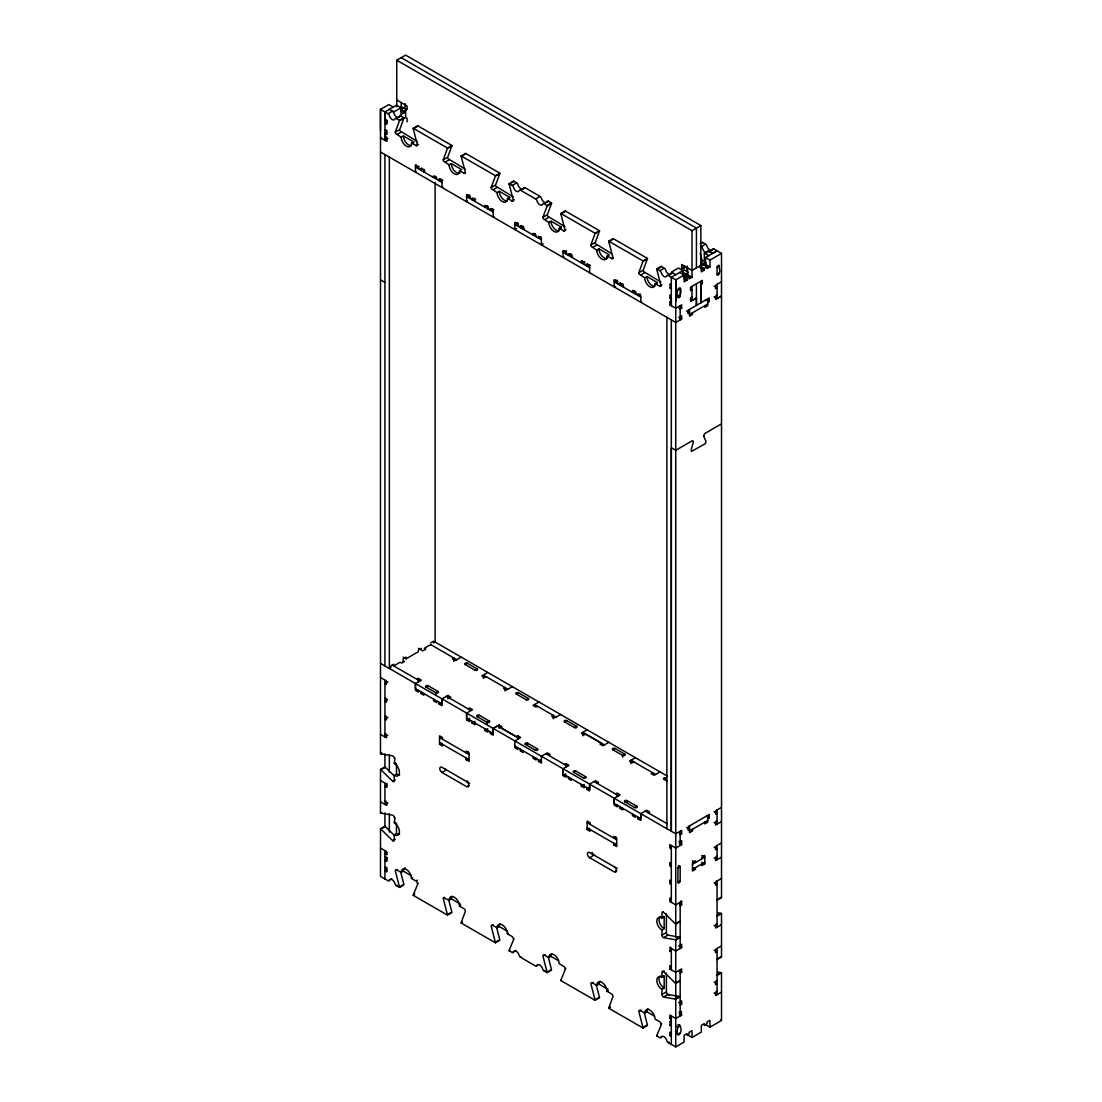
<?xml version="1.0" encoding="UTF-8"?>
<svg xmlns="http://www.w3.org/2000/svg" width="1102" height="1102" viewBox="0 0 1102 1102"><rect width="100%" height="100%" fill="white"/><g stroke="black" fill="none" stroke-linecap="round" stroke-linejoin="round"><path stroke-width="1.5" d="M387.876 138.632L384.929 140.34L384.929 133.246M416.914 679.273L418.388 678.433L421.336 680.127L415.44 683.543L415.44 688.654L442.012 703.999L442.012 698.875L447.908 695.472L450.87 697.18L449.382 698.034M435.855 694.48L435.855 692.772L438.252 691.615A1.57 0.909 0 0 1 436.075 692.882L425.827 686.959A1.57 0.909 0 0 1 428.223 685.816L438.073 691.491M468.088 708.82L469.562 707.966L472.51 709.674L466.614 713.09L466.614 718.201L493.186 733.546L493.186 728.422L497.608 725.874L519.262 738.368M487.029 724.028L487.029 722.32L489.426 721.163A1.57 0.909 0 0 1 487.249 722.43L477.001 716.507A1.57 0.909 0 0 1 479.411 715.35L489.247 721.039M564.527 764.512L566.015 763.658L568.963 765.353L563.053 768.769L563.053 773.879L589.625 789.225L589.625 784.114L595.535 780.698L598.482 782.406L597.008 783.26M615.701 794.046L617.189 793.206L620.137 794.9L614.227 798.316L614.227 803.427L640.799 818.772L640.799 813.662L646.709 810.245L649.657 811.954L648.183 812.808M622.602 757.115L622.602 755.421L624.999 754.264A1.57 0.909 0 0 1 622.809 755.517L612.574 749.608A1.57 0.909 0 0 1 614.971 748.451L624.806 754.14M627.024 802.297L627.024 800.589L636.86 806.265L634.656 807.546L624.627 801.733A1.57 0.909 0 0 1 627.024 800.589M666.145 779.706L666.145 777.998A1.57 0.909 0 0 0 663.748 779.155L666.889 780.987M671.311 319.897L671.311 831.266L671.311 447.729L675.746 450.291L691.822 441.007A2.094 1.198 -60 0 1 693.213 442.494L691.243 449.809A2.094 1.198 -60 0 0 691.698 451.324L705.252 443.72L705.996 441.282L703.475 435.937M671.311 298.587L671.311 305.681L671.311 277.277L682.923 270.569L682.923 275.693M676.848 296.383L677.95 297.017C674.286 289.413 683.543 281.754 680.168 295.735A1.57 0.909 -60 0 1 679.066 297.664A1.57 0.909 -60 0 1 677.95 297.017L677.95 295.06M692.001 286.355L692.001 300.557L696.423 298.008L696.423 305.392L696.423 283.793M696.423 267.882L696.423 228.114L401.183 57.662M396.761 106.811L396.761 60.211L405.619 55.1L700.858 225.552L700.858 265.334L700.858 260.224M716.755 899.99A2.094 1.212 60 0 0 717.071 900.224L721.507 897.662L721.507 253.405L713.958 248.956A2.094 1.198 60 0 0 712.567 249.286A4.174 2.411 60 0 1 709.784 249.947A4.174 2.411 60 0 1 707.002 246.077A2.094 1.198 60 0 0 705.611 244.134L702.497 242.33L700.032 243.749M387.146 121.812L387.325 121.096M401.183 137.227L403.401 135.959L413.732 141.924L411.528 143.191A7.301 4.215 60 0 1 409.999 146.538A7.315 4.215 60 0 1 402.065 141.056A7.301 4.215 60 0 1 401.183 137.227L395.714 133.576A2.094 1.212 60 0 1 395.287 132.116L399.447 120.807A2.094 1.212 60 0 0 399.503 120.352L403.938 117.79L400.825 115.999A2.094 1.198 60 0 0 399.42 116.33A4.174 2.411 60 0 1 396.637 116.991A4.174 2.411 60 0 1 393.855 113.107A2.094 1.198 60 0 0 392.464 111.178M403.938 117.79A2.094 1.212 60 0 1 403.869 118.245L399.709 129.554A2.094 1.212 60 0 0 400.15 131.014L417.424 141.497M449.148 164.914L451.352 163.633L461.683 169.598L459.479 170.879A7.301 4.215 60 0 1 457.95 174.226A7.315 4.215 60 0 1 450.015 168.73A7.301 4.215 60 0 1 449.148 164.914L443.665 161.264A2.094 1.212 60 0 1 443.238 159.804L447.398 148.481A2.094 1.198 60 0 0 447.453 148.04L451.889 145.478L417.63 125.711L413.209 128.259A2.094 1.212 60 0 0 413.264 128.782L417.424 144.899A2.094 1.212 60 0 1 416.997 145.863L411.528 143.191M451.889 145.478A2.094 1.198 60 0 1 451.82 145.932L447.66 157.242A2.094 1.212 60 0 0 448.101 158.702L465.375 169.185M497.098 192.602L499.302 191.321L509.647 197.286L507.43 198.567A7.315 4.215 60 0 1 502.264 201.556A7.315 4.215 60 0 1 497.098 192.602L491.616 188.938A2.094 1.212 60 0 1 491.189 187.492L495.349 176.168A2.094 1.198 60 0 0 495.404 175.714L499.84 173.166L465.595 153.385L461.159 155.947A2.094 1.212 60 0 0 461.228 156.47L465.375 172.587A2.094 1.212 60 0 1 464.948 173.537L459.479 170.879M499.84 173.166A2.094 1.198 60 0 1 499.771 173.62L495.611 184.929A2.094 1.212 60 0 0 496.052 186.39L513.325 196.859M548.81 222.466L551.028 221.185L561.359 227.15L559.141 228.431A7.315 4.215 60 0 1 553.975 231.406A7.315 4.215 60 0 1 548.81 222.452L543.341 218.802A2.094 1.212 60 0 1 542.9 217.342L547.06 206.033A2.094 1.212 60 0 0 547.129 205.578L551.551 203.016L548.438 201.225A2.094 1.212 60 0 0 547.253 201.225L547.047 201.556A4.174 2.411 60 0 1 546.633 202.217M551.551 203.016A2.094 1.212 60 0 1 551.496 203.471L547.336 214.794A2.094 1.212 60 0 0 547.763 216.24L565.05 226.723M596.761 250.14L598.978 248.873L609.31 254.837L607.092 256.105A7.301 4.215 60 0 1 605.577 259.452A7.315 4.215 60 0 1 597.628 253.956A7.301 4.215 60 0 1 596.761 250.14L591.292 246.49A2.094 1.212 60 0 1 590.851 245.03L595.011 233.72A2.094 1.198 60 0 0 595.08 233.266L599.502 230.704L565.257 210.937L560.835 213.485A2.094 1.212 60 0 0 560.89 214.008L565.05 230.125A2.094 1.212 60 0 1 564.61 231.089L559.141 228.431M599.502 230.704A2.094 1.198 60 0 1 599.447 231.158L595.287 242.468A2.094 1.212 60 0 0 595.714 243.928L611.527 253.556M657.191 283.462A7.315 4.215 60 0 0 657.26 282.525L646.929 276.547L644.711 277.828L639.243 274.178A2.094 1.212 60 0 1 638.816 272.717L642.962 261.394A2.094 1.198 60 0 0 643.031 260.954L647.453 258.391L613.208 238.624L608.786 241.173A2.094 1.212 60 0 0 608.841 241.696L613.001 257.813A2.094 1.212 60 0 1 612.574 258.777L607.092 256.105M418.168 883.129L413.264 894.879A2.094 1.198 60 0 0 413.209 895.334L447.453 915.101L451.889 912.539A2.094 1.212 60 0 0 451.82 912.015L448.707 899.935M647.453 258.391A2.094 1.198 60 0 1 647.397 258.846L643.237 270.155A2.094 1.212 60 0 0 643.664 271.615L660.952 282.098M514.069 938.505L509.179 950.241A2.094 1.212 60 0 0 509.11 950.695L512.223 952.5A2.094 1.212 60 0 0 513.408 952.486L514.028 951.508A4.174 2.411 60 0 1 518.767 954.236L519.386 955.944A2.094 1.212 60 0 0 520.571 957.321L535.655 966.027A2.094 1.212 60 0 0 536.839 966.027L537.473 965.035A4.174 2.411 60 0 1 542.198 967.763L542.831 969.471A2.094 1.212 60 0 0 544.016 970.848L547.129 972.639L551.551 970.091A2.094 1.198 60 0 0 551.496 969.567L548.369 957.473M565.781 968.355L560.89 980.105A2.094 1.212 60 0 0 560.835 980.56L595.08 1000.327L599.502 997.778A2.094 1.212 60 0 0 599.447 997.255L596.32 985.16M661.696 1023.73L656.792 1035.481A2.094 1.212 60 0 0 656.737 1035.921L659.85 1037.726A2.094 1.212 60 0 0 661.241 1037.395A4.174 2.411 60 0 1 664.024 1036.72A4.174 2.411 60 0 1 666.806 1040.605A2.094 1.212 60 0 0 668.198 1042.547L675.746 1046.9L684.108 1042.065L684.108 1035.246L687.056 1033.552L687.056 1035.246L689.053 1034.103L689.053 1032.395L692.001 1030.701L692.001 1037.505L687.565 1034.957M718.187 265.417L717.099 266.904L717.071 274.439A1.57 0.909 -60 0 0 718.187 275.073A1.57 0.909 -60 0 0 719.289 273.158C720.804 271.602 717.981 262.855 719.289 265.954L717.071 267.221M384.929 140.34L384.929 111.936L396.527 105.227L400.963 107.789L400.963 114.608L403.911 112.9L403.911 111.192L400.963 109.497M393.29 107.101L388.868 104.552L380.493 109.374L388.042 113.726L391.733 111.605M402.189 108.781L405.15 107.073L405.15 103.671M385.659 119.457L384.929 119.884L387.146 120.311M403.911 111.192L406.624 109.635L402.189 107.073L393.786 111.936L389.35 109.374M387.146 122.019L384.929 123.3L387.146 123.727M397.133 118.121L400.825 115.999M400.178 120.38L403.869 118.245M386.031 129.761L384.929 130.394L387.146 130.821M387.381 132.392L384.929 133.81L387.146 134.237M385.659 136.51L384.929 136.937L387.146 137.364M395.287 132.116L398.979 129.981M397.491 134.251L401.183 132.116M380.493 130.683L380.493 109.374L380.493 137.791L386.403 141.194L387.146 140.767M413.264 128.782L416.955 126.647M415.95 145.753L418.416 144.334M416.322 171.65L415.44 172.16L415.44 165.341L416.17 164.914M448.128 148.054L451.82 145.932M415.44 165.341L419.118 166.622M419.118 168.331L418.388 168.758L418.388 167.049M421.584 169.749L420.84 170.176L421.584 168.041M420.84 168.468L424.532 169.749M443.238 159.804L446.93 157.669M424.904 171.237L423.802 171.871L423.802 170.176M445.456 161.939L449.148 159.804M461.228 156.47L464.906 154.335M435.855 176.279L433.637 177.56L433.637 175.852L436.599 177.56L436.599 179.268M441.516 179.268L439.051 180.687L439.794 178.552M439.051 178.979L442.742 180.26M463.901 173.441L465.375 172.587M442.894 186.996L442.012 187.505L442.012 180.687M496.079 175.741L499.771 173.62M467.496 201.198L466.614 201.707L466.614 194.889L467.344 194.462M469.562 194.889L466.614 196.597L493.186 211.928M466.614 194.889L470.306 196.17M470.306 197.878L469.562 198.291L469.562 196.597M491.189 187.492L494.881 185.356M474.48 198.291L472.028 199.724L472.028 198.016L475.72 199.297M493.407 189.613L497.098 187.492M507.43 198.567L512.898 201.225A2.094 1.212 60 0 0 513.325 200.275L509.179 184.158A2.094 1.212 60 0 1 509.11 183.635L513.546 181.072L516.659 182.877A2.094 1.198 60 0 1 518.05 184.805A4.174 2.411 60 0 0 521.701 189.048M509.179 184.158L509.909 183.731M510.405 183.442L512.871 182.023M509.11 183.635L512.223 185.425L515.915 183.304M487.249 205.936L484.811 207.107L484.811 205.399L488.503 206.68M488.503 208.388L487.773 208.815L487.773 207.107M521.315 189.82L525.007 187.698L540.09 196.404A2.094 1.198 60 0 1 541.481 198.346A4.174 2.411 60 0 0 545.972 202.575M492.69 208.815L490.225 210.234L490.225 208.526L493.916 209.807M511.851 201.129L514.317 199.71M494.068 216.543L493.186 217.053L493.186 210.234M512.223 185.425A2.094 1.198 60 0 1 513.615 187.368A4.174 2.411 60 0 0 516.397 191.252A4.174 2.411 60 0 0 519.18 190.577L519.386 190.247A2.094 1.212 60 0 1 520.571 190.247L535.655 198.952L539.346 196.831M544.746 203.36L548.438 201.225M516.604 228.527L514.827 229.547L514.827 222.728L515.571 222.301M517.775 222.742L514.827 224.436L541.399 239.781M547.804 205.606L551.496 203.471M514.827 222.728L518.519 224.009M518.519 225.717L517.788 226.144L517.788 224.436M522.706 226.144L520.24 227.563L520.984 225.428M520.24 225.855L523.932 227.136M542.9 217.342L546.592 215.221M524.304 228.624L523.202 229.271L523.202 227.563M545.118 219.477L548.81 217.342M560.89 214.008L561.634 213.581M562.364 213.154L564.582 211.887M535.255 233.665L533.037 234.946L533.037 233.238L535.985 234.946L535.985 236.655M540.917 236.655L538.451 238.073L538.451 236.365L541.399 238.073L541.399 244.892L543.176 243.873M563.577 230.979L566.029 229.56M595.755 233.293L599.447 231.158M566.015 250.567L563.053 252.275L589.625 267.621M563.948 256.876L563.053 257.386L563.053 250.567L566.745 251.848M566.745 253.556L566.015 253.983L566.015 252.275M570.932 253.983L568.467 255.402L568.467 253.694L572.158 254.975M590.851 245.03L594.543 242.895M572.53 256.463L571.415 257.11L571.415 255.402M593.069 247.165L596.761 245.03M608.841 241.696L612.533 239.561M583.481 261.505L581.264 262.786L581.994 260.651M581.264 261.078L584.955 262.359M584.955 264.067L584.212 264.494L584.212 262.786M589.129 264.494L586.677 265.913L587.407 263.777M586.677 264.204L590.369 265.486M611.527 258.667L613.001 257.813M396.761 60.211L692.001 230.676L700.858 225.552M643.706 260.967L647.397 258.846M615.123 286.424L614.227 286.933L614.227 280.115L614.971 279.688M617.189 280.115L614.227 281.823L640.799 297.168M614.227 280.115L617.919 281.396M617.919 283.104L617.189 283.531L617.189 281.823M622.107 283.531L619.641 284.95L620.385 282.815M638.816 272.717L642.507 270.582M619.641 283.242L623.333 284.523M641.02 274.853L644.711 272.717M623.704 286.01L622.602 286.658L622.602 284.95M644.711 277.828A7.315 4.215 60 0 0 647.907 285.184A7.315 4.215 60 0 0 653.541 287.14A7.301 4.215 60 0 0 655.043 283.793L660.525 286.451A2.094 1.212 60 0 0 660.952 285.501L656.792 269.384A2.094 1.212 60 0 1 656.737 268.86L661.159 266.298L664.272 268.103A2.094 1.198 60 0 1 665.663 270.045A4.174 2.411 60 0 0 668.446 273.916A4.174 2.411 60 0 0 671.242 273.255L671.449 272.924A2.094 1.212 60 0 1 672.633 272.924L668.942 275.045M656.792 269.384L660.484 267.249M704.867 244.561L701.175 246.683A2.094 1.198 60 0 1 702.58 248.625A4.174 2.411 60 0 0 707.057 252.868M656.737 268.86L659.85 270.651L663.542 268.53M634.656 291.052L632.438 292.333L633.182 290.198M632.438 290.625L636.13 291.906M704.33 259.92L704.33 253.102L708.214 250.857L712.65 253.405M636.13 293.614L635.386 294.041L635.386 292.333M710.267 251.077L713.958 248.956M721.507 253.405L709.936 260.086L709.936 266.904L706.988 268.613L706.988 266.904L702.553 264.356L692.001 270.445L681.67 264.48L681.67 267.882L684.617 266.188M655.043 283.793L657.26 282.511M687.565 266.188L683.144 268.736L681.67 267.882M640.317 294.041L637.851 295.46L637.851 293.752L640.799 295.46L640.799 302.279L641.695 301.769M717.071 250.746L712.65 253.308L709.536 251.504A2.094 1.198 60 0 0 708.145 251.835M709.936 266.904L705.514 264.356L705.514 257.537L717.071 250.857M659.478 286.355L661.944 284.936M684.108 276.712L687.056 278.407L687.056 280.115L684.108 281.823L684.108 275.004L675.746 279.839L668.198 275.472A2.094 1.212 60 0 0 667.013 275.486L666.806 275.817A4.174 2.411 60 0 1 664.024 276.478A4.174 2.411 60 0 1 661.241 272.593A2.094 1.198 60 0 0 659.85 270.665M682.923 272.277L685.871 273.985L688.571 272.414L684.149 269.866M700.858 261.918L703.806 263.626L705.803 262.483L705.803 264.177M671.311 288.641L669.837 287.787L670.567 283.958M684.617 276.409L687.565 274.701L692.001 277.263L692.001 230.676M669.837 287.787L670.567 287.36M687.056 278.407L689.053 277.263L689.053 278.971L692.001 277.263M699.853 265.913L704.274 268.475L706.988 266.904M704.274 268.475L704.274 270.169L701.327 271.877L701.327 265.059M677.95 289.922L680.168 288.641M671.311 295.735L669.837 294.895L669.837 298.298L670.567 297.871M717.071 274.329L719.289 273.048M677.95 297.017L680.168 295.735L680.168 288.435M692.001 289.757L690.527 290.611L690.527 287.209L702.332 280.39L702.332 283.793L700.858 284.647L700.858 302.83L700.858 281.244M671.311 302.279L669.837 301.425L669.837 304.827L670.567 304.414M692.001 297.154L690.527 298.008L690.527 301.411L696.423 298.008M721.507 281.713L715.597 285.225L715.597 288.641L717.071 287.787L714.124 286.079M675.746 937.361L675.746 308.243L681.642 304.827L681.642 308.243L680.168 309.097L679.066 308.45M680.168 316.481L681.642 315.627L681.642 319.043L675.746 322.445L380.493 151.993M717.071 295.171L715.597 296.025L715.597 299.441L721.507 296.025L717.071 298.477L714.165 296.796M707.732 302.265L709.206 301.425L709.206 298.008L688.047 310.227L688.047 313.629L689.535 312.775L686.574 311.081M689.521 314.497L707.718 303.987M721.507 423.871L705.418 433.155A2.094 1.198 -60 0 0 704.026 436.254M393.786 664.217L390.824 665.925L390.824 667.633L389.35 668.487L389.35 157.104M421.336 648.307L418.388 650.015L418.388 651.723L406.087 658.817L403.139 657.123M430.689 642.921L433.637 641.212L433.637 642.921L435.111 642.067L435.111 182.34M393.786 665.925L400.178 662.233L401.651 663.087L404.613 661.379M430.689 644.615L424.298 648.307L425.771 649.161L422.81 650.869L418.388 648.307M387.876 681.835L384.929 683.543L386.403 684.397L386.403 680.981L380.493 677.578M461.201 657.123L455.291 660.525L452.343 658.817L453.817 657.977L453.817 661.379M426.019 687.097L428.223 685.816M465.127 664.506L467.344 663.225L477.373 669.038A1.57 0.909 0 0 1 475.196 670.292L464.948 664.382A1.57 0.909 0 0 1 467.344 663.225M387.876 717.347L384.929 719.055L386.403 719.909L386.403 716.493L384.929 715.639M474.976 670.181L477.194 668.914M487.773 672.454L481.863 675.87L484.811 677.578L486.299 676.724M439.051 702.291L439.051 703.999L442.012 702.291M387.876 735.241L384.929 736.949L384.929 680.127M381.609 138.425L380.493 137.791L380.493 753.63L381.609 752.983M380.493 753.63A2.094 1.212 60 0 0 380.92 753.796L381.664 753.369M512.375 686.67L506.465 690.072L503.518 688.364L504.992 687.51L504.992 690.926M394.254 775.96L385.342 767.212A2.094 1.198 60 0 0 384.929 766.896L380.493 769.444A2.094 1.198 60 0 1 380.92 769.761L392.794 781.428A2.094 1.212 60 0 0 394.282 780.574L394.282 775.464A7.301 4.215 60 0 0 399.447 772.474A7.301 4.215 60 0 0 394.282 763.521L395.012 757.983M466.614 713.09L466.614 719.909L469.562 718.201M381.664 769.334L385.342 767.212M394.282 763.521L395.384 762.887M477.194 716.631L479.398 715.363M516.315 694.053L518.519 692.772L528.547 698.585A1.57 0.909 0 0 1 526.37 699.839L516.122 693.929A1.57 0.909 0 0 1 518.519 692.772M472.028 721.328L472.028 723.022L474.976 721.328M442.494 739.222L442.494 737.513L439.546 735.819L439.546 744.332L441.764 743.065M394.282 775.464L396.486 774.183A7.301 4.215 60 0 0 399.668 774.761M526.15 699.729L528.368 698.448M380.493 780.56L386.403 783.963L387.146 783.536M392.794 781.428L395.26 780.009M387.381 785.106L384.929 786.525L387.146 786.952M484.811 728.711L484.811 730.419L487.773 728.711M538.947 702.002L533.037 705.418L535.985 707.126L537.473 706.272M517.788 747.748L517.788 749.443L514.827 747.748L514.827 740.93L520.723 737.527L517.775 735.819L516.301 736.673L500.556 727.568L502.044 726.728L499.082 725.02L493.186 728.422L493.186 735.241L490.225 733.546L490.225 731.838M468.336 751.578L466.118 752.859L466.118 751.151L469.066 752.859L469.066 761.386L466.118 759.677L466.118 757.969M385.659 800.589L384.929 801.016L386.403 801.87L386.403 805.273L387.146 804.846M387.876 802.724L384.929 804.419L384.929 783.123M469.59 783.274L442.012 767.35A3.127 1.805 60 0 0 439.794 768.631A3.127 1.805 60 0 0 442.012 772.461L445.332 770.546M466.118 759.677L468.336 758.396M380.493 769.444L380.493 812.973L381.237 812.546M380.493 812.973A2.094 1.198 60 0 0 380.92 813.152L381.664 812.725M560.601 714.495L554.705 717.912L551.744 716.204L553.232 715.35L553.232 718.766M394.254 835.302L385.342 826.555A2.094 1.212 60 0 0 384.929 826.238L380.493 828.8A2.094 1.212 60 0 1 380.92 829.117L392.794 840.771A2.094 1.212 60 0 0 394.282 839.917L394.282 834.806A7.301 4.215 60 0 0 399.447 831.831A7.301 4.215 60 0 0 394.282 822.877L395.012 817.34M527.61 744.911L527.39 743.106A1.584 0.909 0 0 0 525.213 744.36L527.624 743.203L537.638 749.016A1.57 0.909 0 0 1 535.462 750.269L535.241 750.173M564.527 721.893L566.745 720.612L576.787 726.411A1.557 0.895 0 0 1 574.61 727.664L564.362 721.755A1.57 0.909 0 0 1 566.538 720.501L566.759 720.612M381.664 828.69L385.342 826.555M394.282 822.877L395.384 822.244M467.716 780.919L466.614 781.552A3.127 1.805 60 0 1 468.818 785.382L467.716 786.029M537.473 748.878L535.255 750.159L525.406 744.484M574.376 727.568L576.594 726.301M394.282 834.806L396.486 833.525A7.301 4.215 60 0 0 399.668 834.104M392.794 840.771L395.26 839.352M587.173 729.841L581.277 733.243L584.225 734.951L585.699 734.097L601.444 743.203L599.956 744.057L602.918 745.751L608.814 742.349M538.451 759.677L538.451 761.386L541.399 759.677M548.768 755.421L550.256 754.567L547.295 752.859L541.399 756.275L541.399 763.08L538.451 761.386M387.381 852.576L384.929 853.995L387.146 854.422M385.659 856.695L384.929 857.122L387.146 857.549M387.325 858.458A1.57 0.909 -60 0 0 387.146 859.257L384.929 860.538L387.146 860.965M386.031 866.998L384.929 867.632L387.146 868.059M387.381 869.63L384.929 871.048L387.146 871.475M396.017 870.346L397.491 869.492M563.053 768.769L563.053 775.588L566.015 773.879M573.632 772.323L575.85 771.042L585.878 776.855A1.57 0.909 0 0 1 583.702 778.108L573.453 772.199A1.57 0.909 0 0 1 575.85 771.042M612.753 749.732L614.971 748.451M400.756 872.247L403.869 884.341A2.094 1.212 60 0 1 403.938 884.865L399.503 887.413A2.094 1.212 60 0 0 399.447 886.89L395.287 870.773A2.094 1.212 60 0 1 396.761 869.919L401.183 872.481L403.401 871.2A7.301 4.215 60 0 1 405.068 867.77M388.772 880.374L389.516 879.947M390.99 879.093L391.733 878.666M380.493 828.8L380.493 876.448L388.042 880.801A2.094 1.212 60 0 0 389.433 880.47A4.174 2.411 60 0 1 392.216 879.795A4.174 2.411 60 0 1 394.998 883.68A2.094 1.212 60 0 0 396.389 885.622L397.133 885.195M583.481 777.998L585.685 776.717M401.183 872.481A7.301 4.215 60 0 1 406.349 869.492A7.301 4.215 60 0 1 411.528 878.446L412.63 877.812M399.447 886.89L403.125 884.768M416.694 880.581L417.424 880.154M581.264 784.39L581.264 786.098L584.212 784.39M635.386 757.694L629.49 761.096L632.438 762.804L633.912 761.95M586.677 787.517L586.677 789.225L589.625 787.517M414.008 894.452L414.751 894.025M413.209 895.334L413.953 894.907M652.618 772.75L651.13 773.604L654.092 775.298L659.988 771.896M443.968 898.034L449.148 900.169L451.352 898.888A7.301 4.215 60 0 1 451.972 896.408M624.806 801.87L627.024 800.589M663.927 779.279L666.145 777.998M590.121 824.448L590.121 822.753L587.173 821.045L587.173 829.558L589.377 828.291M449.148 900.169A7.301 4.215 60 0 1 454.313 897.18A7.301 4.215 60 0 1 459.479 906.133L460.581 905.486M447.453 915.101A2.094 1.212 60 0 0 447.398 914.577L451.09 912.442M637.851 817.064L637.851 818.772L640.799 817.064M496.658 927.622L499.771 939.703A2.094 1.212 60 0 1 499.84 940.226L495.404 942.789L461.159 923.008L462.633 922.167M615.949 836.804L613.745 838.085L613.745 836.377L616.693 838.085L616.693 846.611L613.745 844.903L613.745 843.195M617.216 868.5L589.625 852.576A3.127 1.805 60 0 0 587.407 853.857A3.127 1.805 60 0 0 589.625 857.687L592.945 855.772M613.745 844.903L615.949 843.622M491.933 925.721L493.407 924.867M495.404 942.789A2.094 1.212 60 0 0 495.349 942.265L491.189 926.148A2.094 1.212 60 0 1 492.663 925.294L497.098 927.856L499.302 926.575A7.301 4.215 60 0 1 499.936 924.096M721.507 807.408L715.597 810.81L715.597 814.226L717.071 813.372L714.124 811.664M615.343 871.255L616.445 870.621A3.127 1.805 60 0 0 614.227 866.778M497.098 927.856A7.301 4.215 60 0 1 502.264 924.867A7.301 4.215 60 0 1 507.43 933.821L508.532 933.174M680.168 834.682L681.642 833.828L681.642 830.412L675.746 833.828L380.493 663.363M707.732 818.758L709.206 817.904L709.206 814.502L688.047 826.72L688.047 830.123L689.535 829.269L686.574 827.574M495.349 942.265L499.041 940.13M689.521 830.991L707.718 820.467M671.311 848.884L669.837 848.03L669.837 844.628L675.746 848.03L681.642 844.628L681.642 841.212L680.168 842.066L679.066 841.432M717.071 820.756L715.597 821.61L715.597 825.012L721.507 821.61M509.11 950.695L509.854 950.268M512.967 952.073L515.915 950.365M520.571 957.321L521.315 956.894M677.95 868.059L680.168 866.778L680.168 880.98A1.57 0.909 -60 0 1 679.066 882.909A1.57 0.909 -60 0 1 677.95 882.261L677.95 868.059A1.57 0.909 -60 0 1 679.066 866.144A1.57 0.909 -60 0 1 680.168 866.778L678.694 865.924M721.507 842.92L715.597 846.322L715.597 849.738L717.071 848.884L714.124 847.176M692.483 864.216L704.784 857.122L701.836 855.414M692.483 869.326L704.784 862.232M543.644 955.572L545.118 954.731M717.071 856.268L715.597 857.122L715.597 860.538L721.507 857.122M695.431 867.632L695.431 869.326L692.483 871.035L692.483 862.508L695.431 860.814L695.431 862.508L692.483 860.814M701.836 858.816L701.836 857.122L704.784 855.414L704.784 863.94L701.836 865.635L701.836 863.94M677.95 882.261L680.168 880.98M547.129 972.639A2.094 1.198 60 0 0 547.06 972.116L542.9 955.999A2.094 1.212 60 0 1 544.388 955.145L548.81 957.707L551.028 956.426A7.301 4.215 60 0 1 551.647 953.946M536.398 965.6L537.872 964.746M544.016 970.848L544.746 970.421M547.06 972.116L550.752 969.994M662.701 912.539L663.432 912.112L675.319 923.765A2.094 1.198 60 0 0 675.746 924.082L680.168 921.52A2.094 1.198 60 0 1 679.851 921.3M680.168 905.706L681.642 904.852L681.642 901.436L675.746 904.852L669.837 901.436L669.837 898.034L671.311 898.888M721.507 878.432L715.597 881.834L715.597 885.25L717.071 884.396L714.124 882.688M661.958 930.005A7.301 4.215 60 0 1 656.792 921.052A7.301 4.215 60 0 1 661.958 918.076L664.175 916.795L664.175 928.724L661.958 930.005L661.958 935.116A2.094 1.212 60 0 0 663.432 937.678L675.319 939.731A2.094 1.198 60 0 1 675.746 939.91L680.168 937.347A2.094 1.198 60 0 0 679.741 937.182L667.867 935.116L664.175 937.251M560.835 980.56L561.565 980.133M676.049 923.338L679.011 921.644M717.388 899.48L721.08 897.345M661.958 935.116L665.649 932.995M591.595 983.259L593.069 982.405M675.319 939.731L679.011 937.609M716.658 915.872L720.336 913.737M595.08 1000.327A2.094 1.212 60 0 0 595.011 999.803L590.851 983.687A2.094 1.212 60 0 1 592.339 982.832L596.761 985.395L598.978 984.114A7.301 4.215 60 0 1 600.067 981.083M716.755 959.346A2.094 1.198 60 0 0 717.071 959.567L721.507 957.018L721.507 913.489L717.071 916.037A2.094 1.198 60 0 0 716.755 915.9M671.311 951.866L669.837 951.012L670.567 947.183M669.837 951.012L670.567 950.585M680.168 945.048L681.642 944.194L681.642 947.61L675.746 951.012L669.837 947.61M717.071 923.738L715.597 924.592L715.597 928.008L721.507 924.592M596.761 985.395A7.301 4.215 60 0 1 601.926 982.405A7.301 4.215 60 0 1 607.092 991.359L608.208 990.726M595.011 999.803L598.703 997.682M662.701 971.881L664.175 971.027M671.311 966.358L669.837 965.504L669.837 968.92L670.567 968.493M609.585 1007.366L610.315 1006.939M661.958 989.362A7.301 4.215 60 0 1 656.792 980.408A7.301 4.215 60 0 1 661.958 977.419L664.175 976.152L664.175 988.081L661.958 989.362L661.958 994.472A2.094 1.212 60 0 0 663.432 997.021L675.319 999.087A2.094 1.198 60 0 1 675.746 999.252L680.168 996.704A2.094 1.198 60 0 0 679.741 996.525L667.867 994.472L664.175 996.607M644.284 1012.848L647.397 1024.929A2.094 1.212 60 0 1 647.453 1025.452L643.031 1028.014L608.786 1008.247L610.26 1007.393M721.507 945.902L715.597 949.318L715.597 952.72L717.071 951.866L714.124 950.158M680.168 973.176L681.642 972.322L681.642 968.92L675.746 972.322L669.837 968.92M676.049 982.695L676.793 982.268M677.289 981.978L679.741 980.56A2.094 1.198 60 0 0 680.168 980.876L675.746 983.439A2.094 1.198 60 0 1 675.319 983.122L663.432 971.454A2.094 1.198 60 0 0 661.958 972.308L661.958 977.419M717.388 958.823L720.336 957.128M661.958 994.472L665.649 992.337M639.546 1010.947L641.02 1010.093M643.031 1028.014A2.094 1.212 60 0 0 642.962 1027.491L638.816 1011.374A2.094 1.212 60 0 1 640.29 1010.52L644.711 1013.082L646.929 1011.801A7.301 4.215 60 0 1 648.017 1008.771M675.319 999.087L679.011 996.952M716.658 975.215L720.336 973.094M705.514 1024.598L709.936 1027.16L721.507 1020.48L721.507 972.832L717.071 975.394A2.094 1.212 60 0 0 716.755 975.256M680.168 1001.732L681.642 1000.878L681.642 1004.28L680.168 1005.134M717.071 980.422L715.597 981.276L715.597 984.678L717.071 983.824L714.124 982.13M642.962 1027.491L646.654 1025.356M680.912 1011.25L681.642 1015.08L675.746 1018.496L669.837 1015.08L669.837 1018.496L670.567 1018.069M681.642 1011.677L680.168 1012.518L679.066 1011.884M717.071 991.221L715.597 992.076L715.597 995.478L721.507 992.076M671.311 1025.879L669.837 1025.025L670.567 1021.196M669.837 1025.025L670.567 1024.598M656.737 1035.921L657.467 1035.494M660.58 1037.299L662.068 1036.445M671.311 1032.973L669.837 1032.133L669.837 1035.536L670.567 1035.109M677.95 1034.255L680.168 1032.973M668.198 1042.547L668.942 1042.12M692.001 1037.505L701.327 1032.133L701.327 1025.315L704.274 1023.606L704.274 1025.315L706.988 1023.744L706.988 1022.036L709.936 1020.342L709.936 1027.16M380.92 753.796L392.794 755.862A2.094 1.212 60 0 1 394.282 758.41M380.92 813.152L392.794 815.204A2.094 1.198 60 0 1 394.282 817.767M718.105 912.8L721.08 913.31A2.094 1.198 60 0 1 721.507 913.489M718.105 972.143L721.08 972.667A2.094 1.212 60 0 1 721.507 972.832M634.656 807.546L634.876 807.656A1.57 0.909 0 0 0 636.873 806.265M704.33 253.102L708.751 255.664M705.514 257.537L709.936 260.086M701.368 259.92L705.803 262.483M700.858 263.626L703.806 265.334L703.806 263.626M699.853 267.621L704.274 270.169M396.761 99.993L407.093 105.957L407.093 109.36L405.619 108.506L405.619 117.597L407.093 118.451L407.093 121.867M682.923 270.569L678.488 268.02L671.311 272.166L675.746 274.715M684.617 274.701L689.053 277.263M400.963 111.192L403.911 112.9M679.672 272.442L684.108 275.004M684.108 278.407L687.056 280.115M399.503 120.352L396.389 118.548A2.094 1.198 60 0 0 394.998 118.878A4.174 2.411 60 0 1 392.216 119.553A4.174 2.411 60 0 1 389.433 115.669A2.094 1.198 60 0 0 388.042 113.726M413.209 128.259L447.453 148.04M461.159 155.947L495.404 175.714M547.129 205.578L544.016 203.774A2.094 1.212 60 0 0 542.831 203.787L542.625 204.118A4.174 2.411 60 0 1 539.842 204.779A4.174 2.411 60 0 1 537.046 200.895A2.094 1.198 60 0 0 535.655 198.966M560.835 213.485L595.08 233.266M608.786 241.173L643.031 260.954M706.258 299.716L709.206 301.425M669.837 284.385L671.311 285.225M669.837 298.298L671.311 299.152M679.19 306.824L681.642 308.243M669.837 304.827L675.746 308.243L675.746 279.839L675.746 301.135M678.694 317.335L681.642 319.043M415.44 167.049L442.012 182.395M380.493 279.839L384.929 282.387M435.001 641.984L667.371 776.152M430.565 644.546L456.765 659.671M507.939 689.218L483.337 675.016L483.337 678.433M534.511 704.564L556.166 717.058M604.392 744.911L582.738 732.403L582.738 735.819M655.566 774.444L630.964 760.242L630.964 763.658M706.258 816.21L709.206 817.904M714.124 822.464L717.071 824.172L717.071 809.956M392.202 665.016L419.862 680.981M446.434 696.326L471.036 710.528M545.834 753.713L567.489 766.207M594.061 781.552L618.663 795.754M645.235 811.1L667.068 823.704M679.19 832.409L681.642 833.828M714.124 857.976L717.071 859.684L717.071 845.468M680.912 840.785L681.642 841.212M514.827 746.04L541.399 761.386M439.051 703.999L442.012 705.693L442.012 698.875M466.614 719.909L469.562 721.603L469.562 719.909M472.028 723.022L474.976 724.73L474.976 723.022M484.811 730.419L487.773 732.114L487.773 730.419M563.053 775.588L566.015 777.296L566.015 775.588M581.264 786.098L584.212 787.806L584.212 786.098M586.677 789.225L589.625 790.933L589.625 784.114M637.851 818.772L640.799 820.467L640.799 813.662M679.19 843.195L681.642 844.628M701.836 862.232L704.784 863.94M692.483 867.632L695.431 869.326M384.929 698.034L386.403 698.875L386.403 702.291L384.929 701.437L387.146 700.156A1.57 0.909 -60 0 1 387.325 699.357M671.311 863.376L669.837 862.522L669.837 865.924L671.311 866.778M439.56 737.513L469.08 754.553M587.173 822.739L616.707 839.793M439.56 742.624L469.08 759.677M587.173 827.85L616.707 844.903M439.546 744.332L442.494 746.04L442.494 744.332M587.173 829.558L590.121 831.266L590.121 829.558M671.311 880.98L669.837 880.14L669.837 883.542L671.311 884.396M680.912 901.009L681.642 901.436M384.929 733.546L386.403 734.387L386.403 737.803L380.493 734.387M679.19 903.433L681.642 904.852M714.124 925.446L717.071 927.154L717.071 880.98M442.012 772.461L466.614 786.663A3.127 1.805 60 0 0 468.818 785.382M589.625 857.687L614.227 871.889A3.127 1.805 60 0 0 616.445 870.621M678.694 945.902L681.642 947.61M678.694 970.614L681.642 972.322M714.124 992.916L717.071 994.624L717.071 948.464M380.493 801.87L386.403 805.273M720.391 1019.846L721.507 1020.48M666.49 993.839L669.479 995.561M678.694 1002.586L681.642 1004.28M679.19 1013.661L681.642 1015.08M380.493 848.03L386.403 851.447L386.403 854.849M669.837 1018.496L671.311 1019.336M677.95 1024.598L680.168 1025.879C683.832 1033.483 674.576 1041.142 677.95 1027.16A1.57 0.909 -60 0 1 679.066 1025.232A1.57 0.909 -60 0 1 680.168 1025.879L677.95 1027.16L676.476 1026.306M669.837 1021.609L671.311 1022.463M403.401 871.2L410.977 875.58M451.352 898.888L460.54 904.191M499.302 926.575L506.892 930.942M551.028 956.426L558.604 960.806M598.978 984.114L608.166 989.417M646.929 1011.801L654.505 1016.182M411.528 878.446L415.95 881.008A2.094 1.212 60 0 1 417.424 883.556M459.479 906.133L463.901 908.682A2.094 1.212 60 0 1 465.375 911.244L461.228 922.567A2.094 1.198 60 0 0 461.159 923.008M507.43 933.821L511.851 936.369A2.094 1.212 60 0 1 513.325 938.932M607.092 991.359L611.527 993.921A2.094 1.212 60 0 1 613.001 996.47L608.841 1007.793A2.094 1.198 60 0 0 608.786 1008.247M676.848 1033.621L677.95 1034.461M669.837 1035.536L671.311 1036.39M396.389 885.622L399.503 887.413M700.211 253.474L701.946 260.182M447.398 914.577L443.238 898.461A2.094 1.212 60 0 1 444.712 897.607M717.071 284.275L717.071 298.477M707.718 298.862L707.732 305.681L704.784 307.389L704.784 305.681M707.718 815.356L707.732 822.175L704.784 823.883L704.784 822.175M692.483 312.775L692.483 314.483L689.535 316.191L689.521 309.373M692.483 829.269L692.483 830.977L689.535 832.685L689.521 825.866M687.565 267.703L687.565 274.701M687.097 266.45L687.097 269.866M685.871 273.985L685.871 275.693M680.168 305.681L680.168 319.897M680.168 831.266L680.168 845.468M680.168 902.29L680.168 948.464M680.168 969.774L680.168 1015.934M675.746 939.91L675.746 997.489M675.746 999.252L675.746 1046.9M671.311 845.468L671.311 902.29M671.311 948.464L671.311 969.774M671.311 1015.934L671.311 1044.338M666.889 317.335L666.889 828.718M666.393 913.82L666.393 932.567A2.094 1.212 60 0 0 667.867 935.116M666.393 973.162L666.393 991.91A2.094 1.212 60 0 0 667.867 994.472M661.958 918.076L661.958 912.966A2.094 1.212 60 0 1 663.432 912.112M635.386 815.645L635.386 817.353L632.438 815.645L632.438 813.937M622.602 808.262L622.602 809.956L619.641 808.262L619.641 806.554M617.189 793.206L617.189 796.608M617.189 805.135L617.189 806.843L614.227 805.135L614.227 798.316M589.625 265.913L589.625 272.731M571.415 778.715L571.415 780.423L568.467 778.715L568.467 777.006M566.015 763.658L566.015 767.061M535.985 758.259L535.985 759.967L533.037 758.259L533.037 756.551M523.202 750.875L523.202 752.57L520.24 750.875L520.24 749.167M517.775 735.819L517.775 739.222M499.082 725.02L499.082 728.422M474.976 199.724L474.976 201.418M447.908 695.472L447.908 698.875M436.599 700.872L436.599 702.58L433.637 700.872L433.637 699.164M423.802 693.489L423.802 695.183L420.854 693.489L420.854 691.78M418.388 678.433L418.388 681.835M418.388 690.362L418.388 692.056L415.44 690.362L415.44 683.543M406.087 658.817L406.087 657.123L403.139 658.817L403.139 662.233M401.183 102.541L401.183 109.36M396.486 763.576L396.486 774.183M396.486 823.194L396.486 833.525M389.35 754.911L389.35 772.02M389.35 813.675L389.35 832.148M386.403 120.738L386.403 124.154M386.403 131.248L386.403 134.664M386.403 137.791L386.403 141.194M386.403 783.963L386.403 787.379M386.403 857.976L386.403 861.392M386.403 868.486L386.403 871.902M384.929 111.936L384.929 119.03M384.929 154.542L384.929 665.925M384.929 754.071L384.929 767.75M384.929 812.794L384.929 826.238M384.929 850.592L384.929 878.997M721.507 957.018A2.094 1.198 60 0 1 721.19 956.784M721.507 897.662A2.094 1.212 60 0 1 721.19 897.441M660.952 1024.157A2.094 1.212 60 0 0 659.478 1021.595L655.043 1019.047A7.301 4.215 60 0 0 649.877 1010.093A7.301 4.215 60 0 0 644.711 1013.082M565.05 968.782A2.094 1.212 60 0 0 563.577 966.234L559.141 963.671A7.301 4.215 60 0 0 553.975 954.731A7.301 4.215 60 0 0 548.81 957.707M664.175 988.081A7.301 4.215 60 0 1 659.451 981.772A7.301 4.215 60 0 1 660.373 975.876M663.321 975.738A7.301 4.215 60 0 1 664.175 976.152M664.175 928.724A7.301 4.215 60 0 1 659.451 922.429A7.301 4.215 60 0 1 660.373 916.533M663.321 916.382A7.301 4.215 60 0 1 664.175 916.795M446.434 769.899A3.127 1.805 60 0 1 445.208 768.769M594.061 855.138A3.127 1.805 60 0 1 592.49 853.485M592.215 852.934A3.127 1.805 60 0 1 592.008 852.369M702.553 242.853A2.094 1.212 60 0 1 702.497 242.33M525.007 187.698A2.094 1.212 60 0 0 523.822 187.698L523.615 188.029A4.174 2.411 60 0 1 522.541 189.048M559.017 230.786A7.315 4.215 60 0 1 553.727 227.99A7.315 4.215 60 0 1 551.028 221.185M561.359 227.15A7.315 4.215 60 0 1 561.083 228.927M565.326 211.46A2.094 1.212 60 0 1 565.257 210.937M607.643 258.254A7.315 4.215 60 0 1 602.064 256.119A7.315 4.215 60 0 1 598.978 248.859M613.277 239.134A2.094 1.212 60 0 1 613.208 238.611M654.919 286.162A7.315 4.215 60 0 1 649.643 283.366A7.315 4.215 60 0 1 646.929 276.547M661.228 266.822A2.094 1.212 60 0 1 661.159 266.298M411.39 145.56A7.315 4.215 60 0 1 406.115 142.764A7.315 4.215 60 0 1 403.401 135.945M413.732 141.924A7.315 4.215 60 0 1 413.663 142.861M417.699 126.22A2.094 1.212 60 0 1 417.63 125.711M460.016 173.028A7.315 4.215 60 0 1 454.451 170.879A7.315 4.215 60 0 1 451.352 163.633M465.65 153.908A2.094 1.212 60 0 1 465.595 153.385M507.306 200.936A7.315 4.215 60 0 1 502.016 198.126A7.315 4.215 60 0 1 499.302 191.321M509.647 197.286A7.315 4.215 60 0 1 509.358 199.063M513.601 181.596A2.094 1.212 60 0 1 513.546 181.072M584.583 261.78A1.57 0.909 0 0 1 583.964 261.697"/></g></svg>
